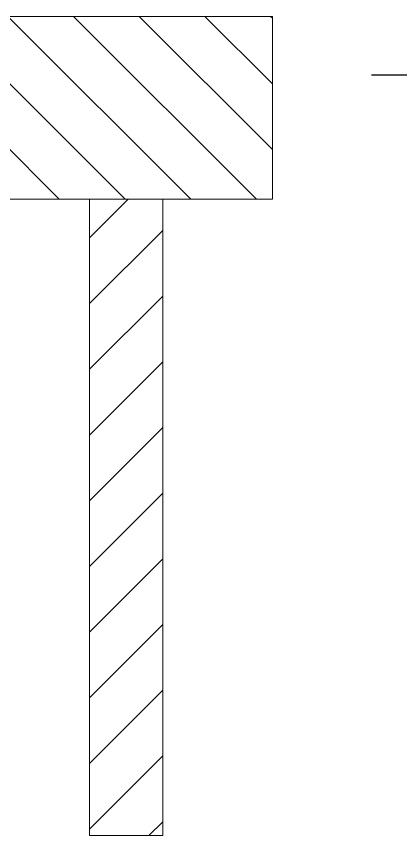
# Model space of a CAD drawing. Header units: millimetres. Extents: x 0 to 1189, y 0 to 841.
# Drawn here: x 246.2 to 272.4, y 98.1 to 154.1 of the extents above; entities that cross this region are included whole.
import ezdxf

# ---------------------------------------------------------------- set-up
doc = ezdxf.new("R2010")
doc.units = ezdxf.units.MM
doc.linetypes.add('CENTERX2', pattern=[20.32, 12.7, -2.54, 2.54, -2.54])
doc.layers.add('图层11', color=7, linetype='CENTERX2')

msp = doc.modelspace()

# ---------------------------------------------------------------- hatches: boundary and pattern name
at = {"linetype": 'Continuous', "lineweight": 0}
h = msp.add_hatch(dxfattribs=at)
h.set_pattern_fill('ANSI31', angle=90, style=0)
h.paths.add_polyline_path([(236.1604, 141.5532), (263.6604, 141.5532), (263.6604, 154.0532), (236.1604, 154.0532)], flags=0)
h = msp.add_hatch(dxfattribs=at)
h.set_pattern_fill('ANSI31', style=0)
h.paths.add_polyline_path([(256.1604, 98.0532), (256.1604, 141.5532), (251.1604, 141.5532), (251.1604, 98.0532)], flags=0)

# ---------------------------------------------------------------- linework, layer by layer
at = {"color": 7, "linetype": 'Continuous', "lineweight": 15}
for p, q in [((263.6604, 154.0532), (236.1604, 154.0532)), ((263.6604, 154.0532), (263.6604, 141.5532)), ((263.6604, 141.5532), (236.1604, 141.5532)), ((251.1604, 141.5532), (251.1604, 98.0532)), ((251.1604, 141.5532), (256.1604, 141.5532)), ((256.1604, 141.5532), (256.1604, 98.0532)), ((256.1604, 98.0532), (251.1604, 98.0532))]:
    msp.add_line(p, q, dxfattribs=at)
at = {"layer": '图层11'}
msp.add_line((270.434, 150.0532), (436.9348, 150.0532), dxfattribs=at)

doc.saveas('drawing.dxf')
